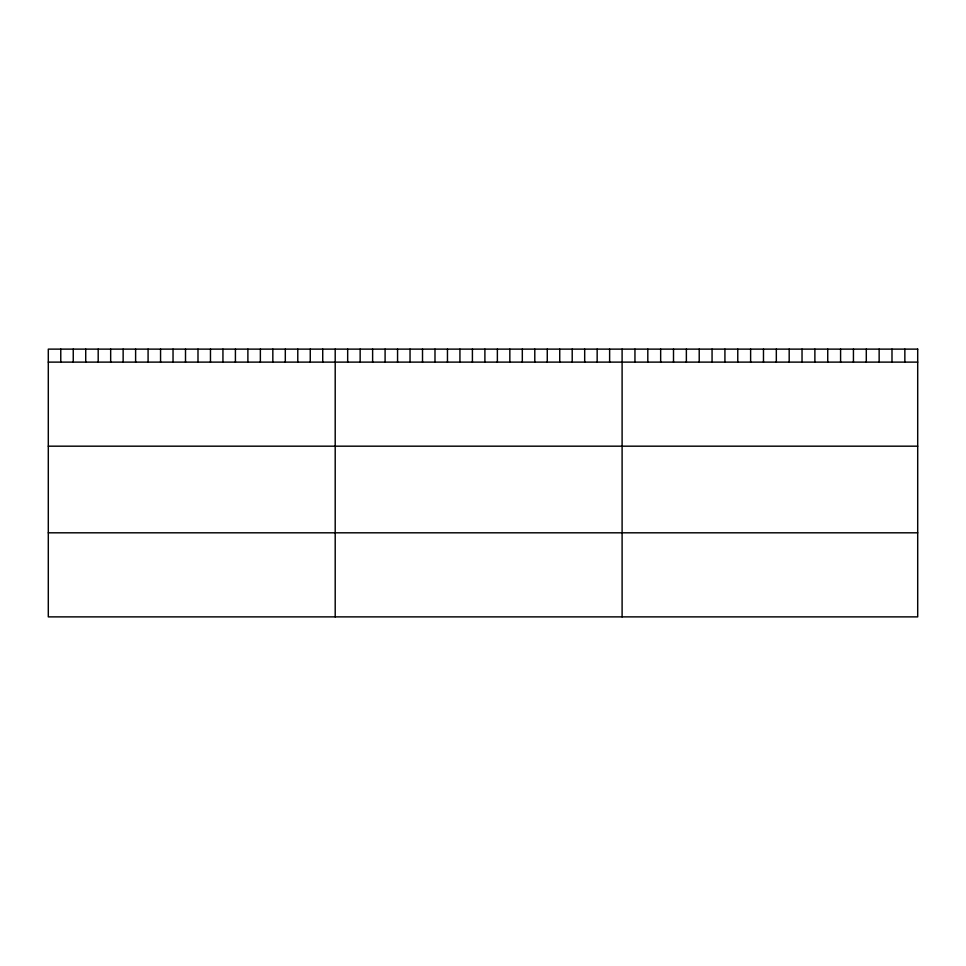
<?xml version="1.0" encoding="UTF-8"?>
<svg xmlns="http://www.w3.org/2000/svg" width="966" height="966" viewBox="0 0 966 966"><rect width="100%" height="100%" fill="white"/><g stroke="black" fill="none" stroke-linecap="round" stroke-linejoin="round"><path stroke-width="1.45" d="M48.3 362.117L917.7 362.117M48.3 446.183L917.7 446.183M48.3 532.809L917.7 532.809M904.852 349.124L904.852 362.117M891.992 349.124L891.992 362.117M879.145 349.124L879.145 362.117M866.297 349.124L866.297 362.117M853.437 349.124L853.437 362.117M840.589 349.124L840.589 362.117M827.741 349.124L827.741 362.117M814.881 349.124L814.881 362.117M802.034 349.124L802.034 362.117M789.186 349.124L789.186 362.117M776.326 349.124L776.326 362.117M763.478 349.124L763.478 362.117M750.618 349.124L750.618 362.117M737.77 349.124L737.77 362.117M724.923 349.124L724.923 362.117M712.063 349.124L712.063 362.117M699.215 349.124L699.215 362.117M686.367 349.124L686.367 362.117M673.507 349.124L673.507 362.117M660.659 349.124L660.659 362.117M647.812 349.124L647.812 362.117M634.952 349.124L634.952 362.117M622.104 349.124L622.104 616.876M609.631 349.124L609.631 362.117M597.157 349.124L597.157 362.117M584.684 349.124L584.684 362.117M572.21 349.124L572.21 362.117M559.737 349.124L559.737 362.117M547.263 349.124L547.263 362.117M534.79 349.124L534.79 362.117M522.316 349.124L522.316 362.117M509.843 349.124L509.843 362.117M497.369 349.124L497.369 362.117M484.896 349.124L484.896 362.117M472.41 349.124L472.41 362.117M459.937 349.124L459.937 362.117M447.463 349.124L447.463 362.117M434.99 349.124L434.99 362.117M422.516 349.124L422.516 362.117M410.043 349.124L410.043 362.117M397.569 349.124L397.569 362.117M385.096 349.124L385.096 362.117M372.622 349.124L372.622 362.117M360.149 349.124L360.149 362.117M347.675 349.124L347.675 362.117M335.202 349.124L335.202 616.876M322.729 349.124L322.729 362.117M310.255 349.124L310.255 362.117M297.782 349.124L297.782 362.117M285.308 349.124L285.308 362.117M272.835 349.124L272.835 362.117M260.361 349.124L260.361 362.117M247.888 349.124L247.888 362.117M235.414 349.124L235.414 362.117M222.941 349.124L222.941 362.117M210.467 349.124L210.467 362.117M197.994 349.124L197.994 362.117M185.508 349.124L185.508 362.117M173.035 349.124L173.035 362.117M160.561 349.124L160.561 362.117M148.088 349.124L148.088 362.117M135.614 349.124L135.614 362.117M123.141 349.124L123.141 362.117M110.667 349.124L110.667 362.117M98.194 349.124L98.194 362.117M85.72 349.124L85.72 362.117M73.247 349.124L73.247 362.117M60.773 349.124L60.773 362.117M917.7 349.124L48.3 349.124L48.3 616.876L917.7 616.876L917.7 349.124"/></g></svg>
